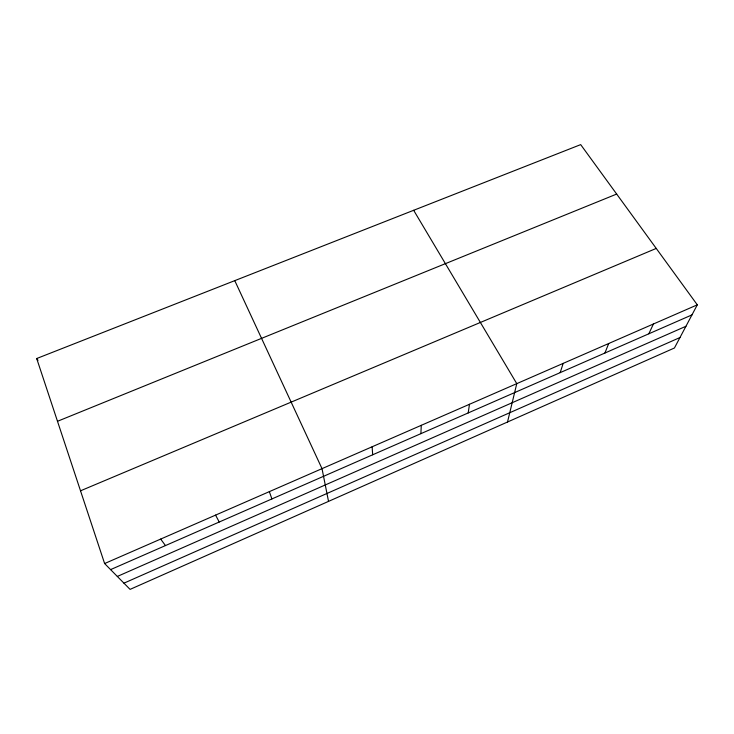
<?xml version="1.0" encoding="UTF-8"?>
<svg xmlns="http://www.w3.org/2000/svg" width="734" height="734" viewBox="0 0 734 734"><rect width="100%" height="100%" fill="white"/><g stroke="black" fill="none" stroke-linecap="round" stroke-linejoin="round"><path stroke-width="1.1" d="M420.885 433.666L421.279 425.325M468.191 412.939L469.485 404.278M507.515 422.013L516.773 383.634L413.655 210.291M560.18 372.633L563.18 363.385M604.908 353.036L608.715 343.503M648.828 333.796L653.416 323.988M697.3 304.839L674.427 347.999L130.074 589.384L104.613 563.547L36.7 358.522L580.686 144.616L697.3 304.839L104.613 563.547M117.321 576.447L685.932 326.281M123.936 583.163L679.978 337.53M110.595 569.612L691.969 314.895M80.52 490.807L656.242 248.422M57.491 421.288L616.679 194.06M160.673 539.077L165.471 545.564M36.7 358.522L38.021 360.348M215.567 515.112L219.227 522.012M234.77 280.636L322.015 468.65L328.529 501.377M269.341 491.642L271.91 498.936M372.129 446.777L372.679 454.786"/></g></svg>
